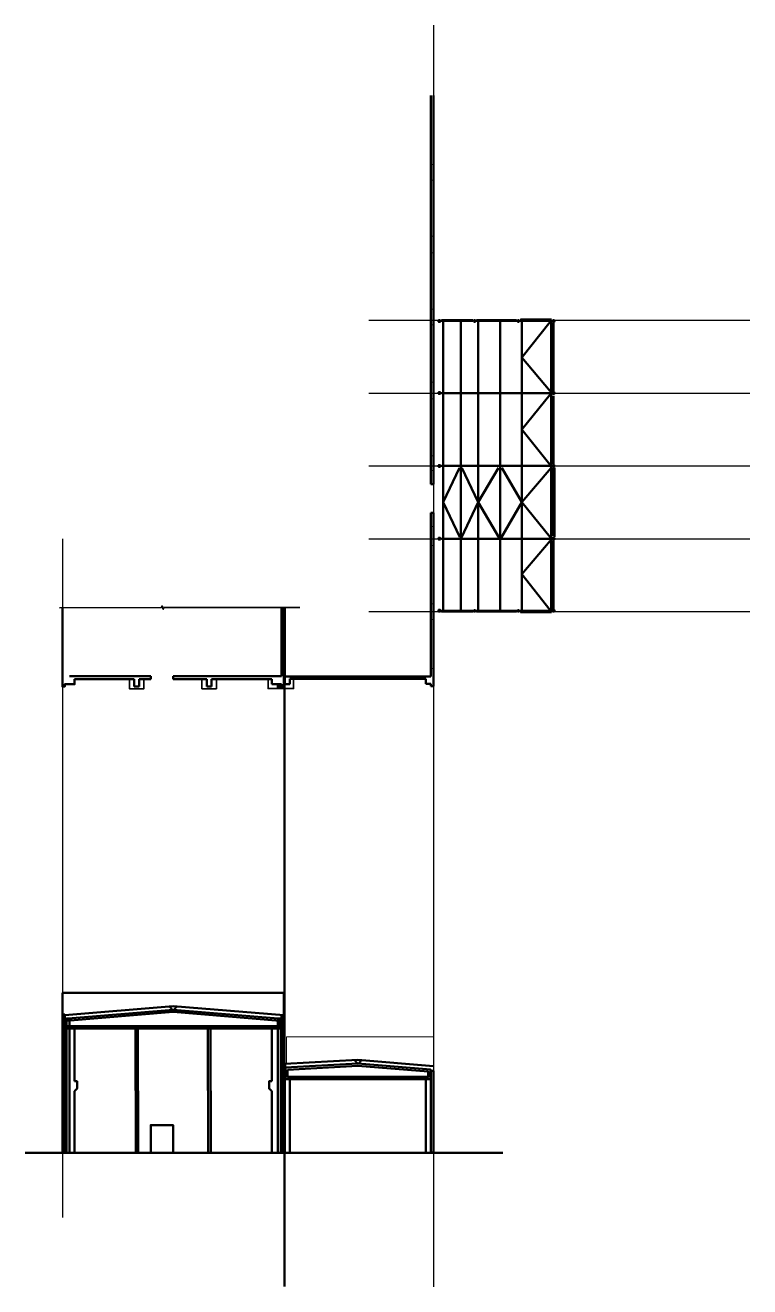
# Model space of a CAD drawing. Header units: millimetres. Extents: x 1117013 to 3394463, y -717780 to -102922.
# Drawn here: x 1338157 to 1397826, y -206842 to -102922 of the extents above; entities that cross this region are included whole.
import ezdxf

# ---------------------------------------------------------------- set-up
doc = ezdxf.new("R2010")
doc.units = ezdxf.units.MM
doc.linetypes.add('невидимая', pattern=[3.65, 2.5, -1.15])
doc.linetypes.add('осевая', pattern=[18.05, 14.6, -1.15, 1.15, -1.15])
for name, color, linetype, lineweight in [('0001-Основная толстая', 7, 'Continuous', 50), ('0002-Основная тонкая 0.35', 8, 'Continuous', 35), ('0003-Основная тонкая 0.13', 9, 'Continuous', 13), ('0004-Осевая', 4, 'осевая', 25), ('0006-Невидимый контур', 8, 'невидимая', 13), ('02-Основная тонкая 0.35', 8, 'Continuous', 35), ('СО_10_балки', 7, 'Continuous', 50), ('СО_10_колонны', 7, 'Continuous', 50), ('СО_10_прогоны', 7, 'Continuous', 50), ('СО_10_связи', 7, 'Continuous', 50), ('СО_20_балки', 7, 'Continuous', 50), ('СО_20_колонны', 7, 'Continuous', 50), ('СО_20_связи', 7, 'Continuous', 50), ('СО_20_фахверки', 7, 'Continuous', 50), ('СО_50_распорки', 7, 'Continuous', 50)]:
    doc.layers.add(name, color=color, linetype=linetype, lineweight=lineweight)

# ---------------------------------------------------------------- blocks, each defined once
blk = doc.blocks.new('TPRF1386500')
for p, q in [((0, 24), (0, 116)), ((8, 24), (8, 116)), ((24, 140), (116, 140)), ((24, 132), (116, 132)), ((116, 8), (24, 8)), ((116, 0), (24, 0)), ((132, 24), (132, 116)), ((140, 24), (140, 116))]:
    blk.add_line(p, q)
for centre, radius, start, end in [((24, 116), 24, 90, 180), ((24, 24), 24, 180, 270), ((24, 116), 16, 90, 180), ((24, 24), 16, 180, 270), ((116, 116), 24, 0, 90), ((116, 116), 16, 0, 90), ((116, 24), 16, 270, 0), ((116, 24), 24, 270, 0)]:
    blk.add_arc(centre, radius, start, end)
blk = doc.blocks.new('TPRF1377500')
for p, q in [((0, 24), (0, 96)), ((8, 24), (8, 96)), ((24, 120), (96, 120)), ((24, 112), (96, 112)), ((96, 8), (24, 8)), ((96, 0), (24, 0)), ((112, 24), (112, 96)), ((120, 24), (120, 96))]:
    blk.add_line(p, q)
for centre, radius, start, end in [((24, 96), 24, 90, 180), ((24, 24), 24, 180, 270), ((24, 96), 16, 90, 180), ((24, 24), 16, 180, 270), ((96, 96), 24, 0, 90), ((96, 96), 16, 0, 90), ((96, 24), 16, 270, 0), ((96, 24), 24, 270, 0)]:
    blk.add_arc(centre, radius, start, end)

msp = doc.modelspace()

# ---------------------------------------------------------------- linework, layer by layer
at = {"layer": '0001-Основная толстая'}
for p, q in [((1371567.6162, -140723.141), (1371567.6162, -108718.141)), ((1371767.6162, -108718.141), (1371767.6162, -140723.141)), ((1371767.6162, -140723.141), (1371567.6162, -140723.141)), ((1371767.6162, -143093.141), (1371567.6162, -143093.141)), ((1371567.6162, -156563.141), (1371567.6162, -143093.141)), ((1371567.6162, -143093.141), (1371767.6162, -143093.141)), ((1371767.6162, -143093.141), (1371767.6162, -157373.141)), ((1359257.6162, -156553.141), (1359257.6162, -150898.7447)), ((1359457.6162, -157193.141), (1359457.6162, -150898.7447)), ((1359547.6162, -157193.141), (1359547.6162, -150898.7447)), ((1348497.6162, -156553.141), (1341797.6162, -156553.141)), ((1347137.6162, -156783.141), (1342217.6162, -156783.141)), ((1347137.6162, -157403.141), (1347137.6162, -156783.141)), ((1348497.6162, -156783.141), (1347537.6162, -156783.141)), ((1347537.6162, -156783.141), (1347537.6162, -157403.141)), ((1348497.6162, -156783.141), (1348497.6162, -156553.141)), ((1350337.6162, -156783.141), (1350337.6162, -156553.141)), ((1350337.6162, -156553.141), (1359257.6162, -156553.141)), ((1353107.6162, -156783.141), (1350337.6162, -156783.141)), ((1353107.6162, -157403.141), (1353107.6162, -156783.141)), ((1358457.6162, -156783.141), (1353507.6162, -156783.141)), ((1353507.6162, -156783.141), (1353507.6162, -157403.141)), ((1358457.6162, -157193.141), (1358457.6162, -156783.141)), ((1371567.6162, -156563.141), (1359547.6162, -156563.141)), ((1371157.6162, -156763.141), (1359957.6162, -156763.141)), ((1359957.6162, -156763.141), (1359957.6162, -157193.141)), ((1371157.6162, -157173.141), (1371157.6162, -156763.141)), ((1347537.6162, -157403.141), (1347137.6162, -157403.141)), ((1353507.6162, -157403.141), (1353107.6162, -157403.141)), ((1359257.6162, -157193.141), (1358457.6162, -157193.141)), ((1359257.6162, -157393.141), (1359257.6162, -157193.141)), ((1359457.6162, -157393.141), (1359257.6162, -157393.141)), ((1359457.6162, -157193.141), (1359457.6162, -157393.141)), ((1359957.6162, -157193.141), (1359547.6162, -157193.141)), ((1371567.6162, -157173.141), (1371157.6162, -157173.141)), ((1371567.6162, -157373.141), (1371567.6162, -157173.141)), ((1371767.6162, -157373.141), (1371567.6162, -157373.141)), ((1341217.5236, -184422.6027), (1341217.5236, -182622.6027)), ((1341217.5236, -182622.6027), (1359457.6162, -182622.6027)), ((1350330.2922, -183718.4997), (1341417.5236, -184463.2994)), ((1350059.9575, -183741.0904), (1350246.5554, -184026.5429)), ((1359457.6162, -184481.2288), (1350330.2922, -183718.4997)), ((1350623.0066, -183742.9806), (1350425.9751, -184027.5412)), ((1342217.6162, -189918.9356), (1342217.6162, -185559.5454)), ((1358457.6162, -189918.9356), (1358457.6162, -185559.5454)), ((1365561.6227, -188148.8321), (1359547.6162, -188491.0517)), ((1359547.6162, -188491.0517), (1359582.6162, -188789.5454)), ((1365293.39, -188164.0956), (1365482.7702, -188453.8044)), ((1371767.6162, -188668.1621), (1365561.6227, -188148.8321)), ((1365829.3536, -188171.2364), (1365632.3221, -188455.7969))]:
    msp.add_line(p, q, dxfattribs=at)
at = {"layer": '0001-Основная толстая', "color": 2}
for p, q in [((1358962.6162, -195809.5454), (1358962.6162, -184742.447)), ((1358962.6162, -184742.447), (1359202.6162, -184742.447)), ((1359202.6162, -195809.5454), (1359202.6162, -184742.447))]:
    msp.add_line(p, q, dxfattribs=at)
at = {"layer": '0001-Основная толстая'}
for points in [[(1342217.6162, -156783.141), (1342217.6162, -157203.141), (1341417.6162, -157203.141), (1341417.6162, -157403.141), (1341217.5236, -157403.1372), (1341217.5236, -150902.6261)], [(1358962.6162, -157503.141), (1359202.6162, -157503.141), (1359202.6162, -157323.141), (1358962.6162, -157323.141), (1358962.6162, -157503.141)], [(1359457.6162, -184481.2288), (1359457.6162, -182622.6027)], [(1341417.5236, -195809.5454), (1341417.5236, -184422.6027), (1341217.5236, -184422.6027), (1341217.5236, -195809.5454), (1341417.5236, -195809.5454)], [(1341355.2922, -184769.5454), (1341355.2922, -185559.5454), (1359305.2922, -185559.5454), (1359305.2922, -184769.5454), (1350330.2922, -184019.5454), (1341355.2922, -184769.5454)], [(1359457.6162, -184481.2288), (1359257.6162, -184464.5157)], [(1359257.6162, -184464.5157), (1359257.6162, -195809.5454), (1359457.6162, -195809.5454)], [(1359457.6162, -184481.2288), (1359457.6162, -195809.5454)], [(1341557.6631, -185559.5679), (1341417.6632, -185559.5679)], [(1358962.6162, -185559.5454), (1341797.6631, -185559.5454)], [(1359582.6162, -188789.5454), (1359582.6162, -189739.5454), (1371532.6162, -189739.5454), (1371532.6162, -188949.5454), (1365557.6162, -188449.5454), (1359582.6162, -188789.5454)], [(1371567.6162, -195809.5454), (1371767.6162, -195755.9556), (1371767.6162, -189051.4477), (1371567.6162, -189051.4477), (1371567.6162, -189739.5454)], [(1371767.6162, -195809.5454), (1371767.6162, -189051.4477)], [(1342217.6162, -195809.5454), (1342217.6162, -190731.0677), (1342429.7482, -190518.9356), (1342429.7482, -189918.9356), (1342217.6162, -189918.9356)], [(1358457.6162, -195809.5454), (1358457.6162, -190731.0677), (1358245.4842, -190518.9356), (1358245.4842, -189918.9356), (1358457.6162, -189918.9356)], [(1359547.6162, -195809.5454), (1359547.6162, -189739.5454)], [(1359547.6162, -189739.5454), (1359957.6162, -189739.5454), (1359957.6162, -195809.5454)], [(1371567.6162, -189739.5454), (1359547.6162, -189739.5454)], [(1371157.6162, -195809.5454), (1371157.6162, -189739.5454), (1371567.6162, -189739.5454), (1371567.6162, -195809.5454), (1371157.6162, -195809.5454)], [(1350337.6162, -195809.5454), (1350337.6162, -193519.5454), (1348497.6162, -193519.5454), (1348497.6162, -195809.5454)], [(1338157.0335, -195809.5454), (1377502.6029, -195809.5454)]]:
    msp.add_lwpolyline(points, dxfattribs=at)
for points in [[(1341535.2922, -184935.131), (1341535.2922, -185379.5454), (1359125.2922, -185379.5454), (1359125.2922, -184935.131), (1350330.2922, -184200.1728)], [(1347260.4187, -195809.5454), (1347460.4187, -195809.5454), (1347437.6162, -185559.5454), (1347237.6162, -185559.5454)], [(1353230.4187, -195809.5454), (1353430.4187, -195809.5454), (1353407.6162, -185559.5454), (1353207.6162, -185559.5454)], [(1359762.6162, -188959.5939), (1359762.6162, -189559.5454), (1371352.6162, -189559.5454), (1371352.6162, -189115.1118), (1365555.2123, -188629.9734)]]:
    msp.add_lwpolyline(points, close=True, dxfattribs=at)
at = {"layer": '0001-Основная толстая', "color": 2}
msp.add_lwpolyline([(1341798.2708, -195809.5454), (1341799.5696, -184742.447), (1341559.5696, -184742.447), (1341558.2708, -195809.5454), (1341798.2708, -195809.5454)], dxfattribs=at)
at = {"layer": '0002-Основная тонкая 0.35', "linetype": 'Continuous'}
msp.add_lwpolyline([(1340982.6205, -150902.7364), (1349373.0199, -150898.7447), (1349423.0199, -150761.3708), (1349523.0199, -151036.1185), (1349573.0199, -150898.7447), (1360769.2063, -150898.7447)], dxfattribs=at)
at = {"layer": '0003-Основная тонкая 0.13'}
msp.add_xline((1309269.5528, -628011.5246), (0, -1), dxfattribs=at)
at = {"layer": '0004-Осевая'}
for points in [[(1371767.6162, -102921.6954), (1371767.6162, -206842.2566)], [(1366450.9679, -127223.141), (1397825.5051, -127223.141)], [(1366450.9679, -133223.141), (1397825.5051, -133223.141)], [(1366450.9679, -139223.141), (1397825.5051, -139223.141)], [(1341217.5236, -145219.3414), (1341217.5236, -201137.1992)], [(1366450.9679, -145223.141), (1397825.5051, -145223.141)], [(1359457.6162, -150898.7447), (1359457.6162, -206816.6024)], [(1359547.6162, -150898.7447), (1359547.6162, -206816.6024)], [(1366450.9679, -151223.141), (1397825.5051, -151223.141)]]:
    msp.add_lwpolyline(points, dxfattribs=at)
at = {"layer": '0006-Невидимый контур'}
for p, q in [((1359685.9392, -186258.3239), (1359685.9392, -188483.1806)), ((1359685.9392, -186258.3239), (1371767.6162, -186258.3239)), ((1371767.6162, -186258.3239), (1371767.6162, -188668.1621))]:
    msp.add_line(p, q, dxfattribs=at)
for points in [[(1371767.6162, -114398.141), (1371567.6162, -114398.141)], [(1371767.6162, -115698.141), (1371567.6162, -115698.141)], [(1371767.6162, -120308.141), (1371567.6162, -120308.141)], [(1371767.6162, -121678.141), (1371567.6162, -121678.141)], [(1371767.6162, -126298.141), (1371567.6162, -126298.141)], [(1371767.6162, -127608.141), (1371567.6162, -127608.141)], [(1371767.6162, -132318.141), (1371567.6162, -132318.141)], [(1371767.6162, -133688.141), (1371567.6162, -133688.141)], [(1371767.6162, -138398.141), (1371567.6162, -138398.141)], [(1371567.6162, -139598.141), (1371767.6162, -139598.141)], [(1371567.6162, -144218.141), (1371767.6162, -144218.141)], [(1371767.6162, -145773.141), (1371567.6162, -145773.141)], [(1371767.6162, -150573.141), (1371567.6162, -150573.141)], [(1371767.6162, -151873.141), (1371567.6162, -151873.141)], [(1371767.6162, -155923.141), (1371567.6162, -155923.141)]]:
    msp.add_lwpolyline(points, dxfattribs=at)
at = {"layer": '02-Основная тонкая 0.35'}
for points in [[(1346737.6162, -156783.141), (1346737.6162, -157583.141), (1347937.6162, -157583.141), (1347937.6162, -156783.141)], [(1352707.6162, -156783.141), (1352707.6162, -157583.141), (1353907.6162, -157583.141), (1353907.6162, -156783.141)], [(1358157.6162, -156783.141), (1358157.6162, -157563.141), (1360257.6162, -157563.141), (1360257.6162, -156763.141)]]:
    msp.add_lwpolyline(points, dxfattribs=at)
at = {"layer": 'СО_10_балки'}
for p, q in [((1372437.5808, -127283.141), (1375008.6751, -127283.141)), ((1375327.6162, -127283.141), (1378607.6162, -127283.141)), ((1378927.6162, -127283.141), (1381497.6162, -127283.141)), ((1372437.5808, -151163.141), (1375008.6751, -151163.141)), ((1375327.6162, -151163.141), (1378607.6162, -151163.141)), ((1378927.6162, -151163.141), (1381497.6162, -151163.141))]:
    msp.add_line(p, q, dxfattribs=at)
at = {"layer": 'СО_10_прогоны'}
for p, q in [((1372567.6162, -151063.141), (1372567.6162, -127383.141)), ((1374017.6162, -151063.141), (1374017.6162, -127383.141)), ((1375467.6162, -151063.141), (1375467.6162, -127383.141)), ((1377267.6162, -151063.141), (1377267.6162, -127383.141)), ((1379067.6162, -151063.141), (1379067.6162, -127383.141)), ((1381467.6162, -151063.141), (1381467.6162, -127383.141))]:
    msp.add_line(p, q, dxfattribs=at)
at = {"layer": 'СО_10_связи'}
for p, q in [((1381383.4687, -127343.7754), (1379067.6162, -130303.141)), ((1381375.997, -133057.1049), (1379067.6162, -130303.141)), ((1381375.997, -133349.8588), (1379067.6162, -136223.141)), ((1381358.6772, -139096.4232), (1379067.6162, -136223.141)), ((1373916.8432, -139372.2536), (1372567.6162, -142223.141)), ((1375467.6162, -142223.141), (1374126.1592, -139372.2536)), ((1375467.6162, -142223.141), (1377125.6349, -139372.2536)), ((1379067.6162, -142223.141), (1377405.5416, -139372.2536)), ((1381467.6162, -139372.2536), (1379067.6162, -142223.141)), ((1372567.6162, -142223.141), (1373936.9828, -145104.0601)), ((1374088.9554, -145106.9814), (1375467.6162, -142223.141)), ((1375467.6162, -142223.141), (1377191.9413, -145156.9751)), ((1379067.6162, -142223.141), (1377343.8113, -145154.2531)), ((1381375.997, -145096.4232), (1379067.6162, -142223.141)), ((1381375.997, -145389.1771), (1379067.6162, -148143.141)), ((1381383.4687, -151102.5066), (1379067.6162, -148143.141))]:
    msp.add_line(p, q, dxfattribs=at)
at = {"layer": 'СО_20_балки'}
for p, q in [((1372437.6162, -133223.141), (1381497.6162, -133223.141)), ((1372437.6162, -139223.141), (1381497.6162, -139223.141)), ((1372437.6162, -145223.141), (1381497.6162, -145223.141))]:
    msp.add_line(p, q, dxfattribs=at)
at = {"layer": 'СО_20_связи', "linetype": 'невидимая'}
for p, q in [((1378927.6162, -127163.141), (1381497.0732, -127163.141)), ((1381737.6162, -145053.141), (1381737.6162, -139392.8053)), ((1378927.6162, -151283.141), (1381497.0732, -151283.141))]:
    msp.add_line(p, q, dxfattribs=at)
at = {"layer": 'СО_20_фахверки'}
for p, q in [((1381667.6162, -133053.141), (1381667.6162, -127463.141)), ((1381667.6162, -139053.141), (1381667.6162, -133463.141)), ((1381667.6162, -139393.141), (1381667.6162, -144983.141)), ((1381667.6162, -145393.141), (1381667.6162, -150983.141))]:
    msp.add_line(p, q, dxfattribs=at)
at = {"layer": 'СО_50_распорки'}
for p, q in [((1372435.1078, -127223.141), (1375010.7575, -127223.141)), ((1375327.6162, -127223.141), (1378607.6162, -127223.141)), ((1378927.6162, -127223.141), (1381497.6162, -127223.141)), ((1372435.1078, -151223.141), (1375010.7575, -151223.141)), ((1375327.6162, -151223.141), (1378607.6162, -151223.141)), ((1378927.6162, -151223.141), (1381497.6162, -151223.141))]:
    msp.add_line(p, q, dxfattribs=at)

# ---------------------------------------------------------------- block references
at = {"layer": 'СО_10_колонны'}
for p in [(1372197.6162, -127363.141), (1381597.6162, -127363.141), (1372197.6162, -133293.141), (1381597.6162, -133293.141), (1372197.6162, -139293.141), (1381597.6162, -139293.141), (1372197.6162, -145293.141), (1381597.6162, -145293.141), (1372197.6162, -151223.141), (1381597.6162, -151223.141)]:
    msp.add_blockref('TPRF1386500', p, dxfattribs=at)
at = {"layer": 'СО_20_колонны'}
for p in [(1375107.6162, -127343.141), (1378707.6162, -127343.141), (1375107.6162, -151223.141), (1378707.6162, -151223.141)]:
    msp.add_blockref('TPRF1377500', p, dxfattribs=at)

doc.saveas('drawing.dxf')
